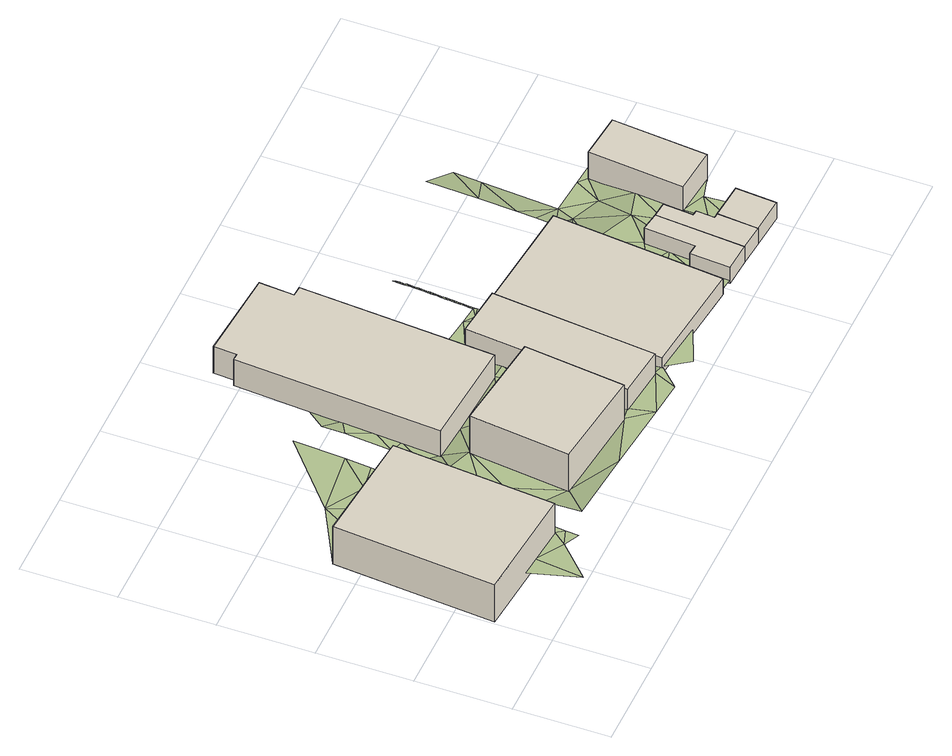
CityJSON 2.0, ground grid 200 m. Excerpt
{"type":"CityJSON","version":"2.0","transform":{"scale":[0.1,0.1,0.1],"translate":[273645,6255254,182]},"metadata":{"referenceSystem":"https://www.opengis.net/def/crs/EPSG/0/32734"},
"CityObjects":{
"building1":{"type":"Building","attributes":{"building":"yes","building:levels":3,"building_height":9.7,"roof_height":15.45,"ground_height":5.75,"plus_code":"4FRW3CFR+6WX"},"geometry":[{"type":"Solid","lod":"1","boundaries":[[[[0,1,2,3]],[[1,4,5,2]],[[4,6,7,5]],[[6,0,3,7]],[[3,2,5,7]],[[6,4,1,0]]]]}]},
"building2":{"type":"Building","attributes":{"building":"manufacture","building:levels":3,"building_height":9.7,"roof_height":16.34,"ground_height":6.64,"plus_code":"4FRW3CFV+639"},"geometry":[{"type":"Solid","lod":"1","boundaries":[[[[8,9,10,11]],[[9,12,13,10]],[[12,14,15,13]],[[14,8,11,15]],[[11,10,13,15]],[[14,12,9,8]]]]}]},
"building3":{"type":"Building","attributes":{"building":"industrial","building:levels":2,"building_height":6.9,"roof_height":12.32,"ground_height":5.42,"plus_code":"4FRW3CFV+84R"},"geometry":[{"type":"Solid","lod":"1","boundaries":[[[[16,17,18,19]],[[17,20,21,18]],[[20,22,23,21]],[[22,24,25,23]],[[24,26,27,25]],[[26,28,29,27]],[[28,30,31,29]],[[30,16,19,31]],[[19,18,21,23,25,27,29,31]],[[30,28,26,24,22,20,17,16]]]]}]},
"building4":{"type":"Building","attributes":{"building":"industrial","building:levels":2,"building_height":6.9,"roof_height":12.53,"ground_height":5.63,"plus_code":"4FRW3CFV+65P"},"geometry":[{"type":"Solid","lod":"1","boundaries":[[[[32,33,34,35]],[[33,36,37,34]],[[36,38,39,37]],[[38,32,35,39]],[[35,34,37,39]],[[38,36,33,32]]]]}]},
"building5":{"type":"Building","attributes":{"building":"industrial","building:levels":1,"building_height":4.1,"roof_height":9.71,"ground_height":5.61,"plus_code":"4FRW3CFV+67F"},"geometry":[{"type":"Solid","lod":"1","boundaries":[[[[40,41,42,43]],[[41,44,45,42]],[[44,46,47,45]],[[46,40,43,47]],[[43,42,45,47]],[[46,44,41,40]]]]}]},
"building6":{"type":"Building","attributes":{"address":"Cornwall Street Woodstock Cape Town","building":"house","building:levels":1,"building_height":4.1,"roof_height":10.3,"ground_height":6.2,"plus_code":"4FRW3CFV+685"},"geometry":[{"type":"Solid","lod":"1","boundaries":[[[[48,49,50,51]],[[49,52,53,50]],[[52,54,55,53]],[[54,56,57,55]],[[56,58,59,57]],[[58,48,51,59]],[[51,50,53,55,57,59]],[[58,56,54,52,49,48]]]]}]},
"building7":{"type":"Building","attributes":{"address":"Cornwall Street Woodstock Cape Town","building":"house","building:levels":1,"building_height":4.1,"roof_height":10.3,"ground_height":6.2,"plus_code":"4FRW3CFV+59J"},"geometry":[{"type":"Solid","lod":"1","boundaries":[[[[58,60,61,59]],[[60,62,63,61]],[[62,64,65,63]],[[64,66,67,65]],[[66,68,69,67]],[[68,70,71,69]],[[70,48,51,71]],[[48,58,59,51]],[[59,61,63,65,67,69,71,51]],[[48,70,68,66,64,62,60,58]]]]}]},
"building8":{"type":"Building","attributes":{"address":"17 Cornwall Street Woodstock Cape Town","building":"house","building:levels":1,"building_height":4.1,"roof_height":10.3,"ground_height":6.2,"plus_code":"4FRW3CFV+599"},"geometry":[{"type":"Solid","lod":"1","boundaries":[[[[60,72,73,61]],[[72,74,75,73]],[[74,62,63,75]],[[62,60,61,63]],[[61,73,75,63]],[[62,74,72,60]]]]}]},
"building9":{"type":"Building","attributes":{"building":"industrial","building:levels":2,"building_height":6.9,"roof_height":12.18,"ground_height":5.28,"plus_code":"4FRW3CFV+6CV"},"geometry":[{"type":"Solid","lod":"1","boundaries":[[[[76,77,78,79]],[[77,80,81,78]],[[80,82,83,81]],[[82,76,79,83]],[[79,78,81,83]],[[82,80,77,76]]]]}]},
"terrain1":{"type":"TINRelief","geometry":[{"type":"CompositeSurface","lod":"1","boundaries":[[[84,85,86]],[[85,87,86]],[[88,86,87]],[[89,90,91]],[[87,92,93]],[[87,93,88]],[[88,93,94]],[[94,95,88]],[[94,96,95]],[[91,90,97]],[[96,98,95]],[[98,96,99]],[[98,99,100]],[[101,100,99]],[[101,102,100]],[[101,103,102]],[[103,101,104]],[[105,91,97]],[[104,106,103]],[[106,104,107]],[[106,107,108]],[[107,109,108]],[[109,110,108]],[[111,112,113]],[[97,4,105]],[[110,109,114]],[[114,115,110]],[[91,105,116]],[[113,112,117]],[[115,114,118]],[[118,4,115]],[[105,4,119]],[[111,120,112]],[[4,118,121]],[[119,122,105]],[[4,121,119]],[[122,116,105]],[[116,123,91]],[[117,112,124]],[[117,124,125]],[[126,125,124]],[[127,128,126]],[[124,127,126]],[[129,128,127]],[[128,129,130]],[[112,120,131]],[[132,127,124]],[[130,129,133]],[[133,134,130]],[[134,133,135]],[[134,135,136]],[[132,124,137]],[[136,135,138]],[[120,139,131]],[[137,140,132]],[[141,131,139]],[[142,131,141]],[[131,142,143]],[[143,142,144]],[[143,144,145]],[[140,137,9]],[[141,139,146]],[[145,144,147]],[[147,9,145]],[[146,139,148]],[[9,147,149]],[[9,149,140]],[[148,150,146]],[[140,149,36]],[[151,140,36]],[[152,146,150]],[[146,152,153]],[[154,151,36]],[[153,152,155]],[[153,155,156]],[[157,151,154]],[[151,157,158]],[[156,155,159]],[[160,161,150]],[[159,162,156]],[[36,163,154]],[[162,159,164]],[[164,165,162]],[[158,157,166]],[[165,164,167]],[[163,36,33]],[[167,168,165]],[[168,167,169]],[[169,170,168]],[[170,169,171]],[[171,33,170]],[[33,172,163]],[[172,173,163]],[[33,174,172]],[[175,33,171]],[[174,33,175]],[[174,176,172]],[[172,176,173]],[[175,177,174]],[[173,176,178]],[[173,178,179]],[[178,180,179]],[[177,175,181]],[[180,182,179]],[[182,180,183]],[[183,184,182]],[[184,183,185]],[[185,186,184]],[[186,185,187]],[[188,186,187]],[[181,189,177]],[[190,188,187]],[[191,188,190]],[[191,190,192]],[[192,193,191]],[[189,181,194]],[[193,192,195]],[[195,196,193]],[[196,195,197]],[[197,198,196]],[[198,197,199]],[[199,200,198]],[[200,199,201]],[[201,202,200]],[[194,203,189]],[[202,201,204]],[[202,204,205]],[[204,206,205]],[[206,207,205]],[[203,194,208]],[[207,206,209]],[[210,207,209]],[[211,210,209]],[[211,212,210]],[[213,212,211]],[[212,213,214]],[[214,213,215]],[[203,208,216]],[[215,217,214]],[[218,217,215]],[[217,218,219]],[[218,220,219]],[[220,221,219]],[[216,208,222]],[[222,223,216]],[[224,223,222]],[[223,224,225]],[[225,224,226]],[[227,228,229]],[[230,229,228]],[[226,231,225]],[[232,231,226]],[[233,230,228]],[[233,234,230]],[[231,232,235]],[[235,232,236]],[[236,237,235]],[[238,234,233]],[[238,239,234]],[[240,237,236]],[[233,241,238]],[[237,240,242]],[[242,240,243]],[[238,244,239]],[[245,242,243]],[[239,244,246]],[[247,245,243]],[[248,245,247]],[[249,248,247]],[[248,249,250]],[[250,249,251]],[[250,251,252]],[[250,252,253]],[[41,253,252]],[[254,255,41]],[[254,246,256]],[[257,246,244]],[[41,258,253]],[[41,255,258]],[[256,255,254]],[[259,258,255]],[[257,244,48]],[[257,256,246]],[[259,255,256]],[[64,62,260]],[[66,261,68]],[[257,48,262]],[[260,62,263]],[[259,264,265]],[[66,260,263]],[[259,256,264]],[[266,261,66]],[[265,264,267]],[[262,261,266]],[[263,62,268]],[[266,66,263]],[[257,269,256]],[[264,256,269]],[[270,257,262]],[[264,271,267]],[[262,266,270]],[[272,263,268]],[[267,271,273]],[[266,263,272]],[[270,269,257]],[[272,268,74]],[[264,269,274]],[[273,275,276]],[[271,275,273]],[[272,277,266]],[[270,82,269]],[[269,82,274]],[[82,278,274]],[[278,82,279]]]}]}
},
"vertices":[
[3,1180,64],[2459,962,64],[2459,962,1034],[3,1180,1034],[2763,4362,64],[2763,4362,1034],[308,4579,64],[308,4579,1034],
[5818,924,153],[6076,3039,153],[6076,3039,1123],[5818,924,1123],[3957,3295,153],[3957,3295,1123],[3698,1180,153],[3698,1180,1123],
[6032,3635,31],[6334,7715,31],[6334,7715,721],[6032,3635,721],[6114,7732,31],[6114,7732,721],[6168,8466,31],[6168,8466,721],[4247,8606,31],[4247,8606,721],[4212,8120,31],[4212,8120,721],[4076,8130,31],[4076,8130,721],[3755,3802,31],[3755,3802,721],
[7181,848,52],[7539,4295,52],[7539,4295,742],[7181,848,742],[6457,4406,52],[6457,4406,742],[6099,960,52],[6099,960,742],
[9803,544,50],[10173,4132,50],[10173,4132,460],[9803,544,460],[7712,4371,50],[7712,4371,460],[7389,791,50],[7389,791,460],
[10858,2345,109],[10453,2407,109],[10453,2407,519],[10858,2345,519],[10367,1333,109],[10367,1333,519],[10139,1357,109],[10139,1357,519],[10072,510,109],[10072,510,519],[10698,472,109],[10698,472,519],
[11252,422,109],[11252,422,519],[11323,1283,109],[11323,1283,519],[11217,1287,109],[11217,1287,519],[11250,1674,109],[11250,1674,519],[11130,1685,109],[11130,1685,519],[11184,2318,109],[11184,2318,519],
[12021,361,109],[12021,361,519],[12091,1220,109],[12091,1220,519],
[11572,2072,17],[12550,1979,17],[12550,1979,707],[11572,2072,707],[12744,3983,17],[12744,3983,707],[11767,4078,17],[11767,4078,707],
[1231,1071,276],[1538,9,276],[1662,1033,276],[2226,677,276],[2459,962,276],[308,4579,86],[1170,4503,64],[1639,5273,64],[2553,508,276],[2579,782,276],[2604,1055,276],[2494,1361,175],[2656,1602,175],[1966,4432,64],[2530,1759,175],[2682,1876,175],[2553,2011,175],[2707,2149,175],[2575,2264,175],[2598,2516,175],[2759,2696,175],[2407,4799,64],[2620,2768,175],[2785,2970,175],[2656,3167,175],[2810,3244,175],[2692,3565,175],[3182,709,260],[3698,1180,171],[3254,1506,171],[2862,3791,64],[2728,3963,64],[3016,5432,64],[3326,2303,171],[2887,4064,64],[2939,4611,64],[4698,572,260],[2913,4338,64],[2965,4885,64],[3119,6526,36],[3957,3295,171],[3380,2900,171],[3435,3497,171],[3755,3802,76],[3489,4094,76],[3814,4599,76],[3543,4691,76],[5818,924,243],[4553,3743,76],[3856,5168,76],[3633,5686,76],[3907,5851,76],[3678,6184,36],[5016,3167,171],[3958,6535,36],[6215,436,243],[6032,3635,153],[6099,960,243],[6141,1358,153],[5915,1718,153],[6182,1756,153],[5979,2245,153],[7181,848,243],[6265,2551,153],[6973,367,243],[6375,3610,153],[7389,791,243],[6150,5231,52],[7433,1288,153],[7270,1710,153],[6563,4865,52],[7478,1784,153],[7315,2141,153],[6639,5664,52],[6216,6119,52],[7523,2281,153],[7731,299,243],[8596,668,205],[7360,2572,153],[7266,4778,52],[7568,2777,153],[7405,3003,153],[6714,6462,31],[7604,3176,153],[7449,3434,153],[7640,3574,153],[7494,3865,52],[7676,3972,52],[7486,4617,52],[7663,4729,52],[7675,4459,52],[7712,4371,52],[7692,4658,52],[7873,4437,52],[7700,4758,52],[7672,4829,52],[7709,4857,52],[7911,4352,52],[7681,4928,52],[7717,4957,52],[7690,5028,52],[7726,5057,52],[7699,5128,52],[7734,5156,52],[7705,5199,52],[8072,4415,50],[7743,5256,52],[7711,5271,52],[7749,5336,52],[7724,5414,52],[8110,4332,50],[7756,5416,52],[7730,5485,52],[7763,5496,52],[7737,5557,52],[7770,5576,52],[7743,5628,52],[7777,5656,52],[7750,5700,52],[8271,4393,50],[7784,5736,52],[7760,5821,52],[7797,5896,52],[7771,5943,52],[8345,4309,50],[7804,5976,52],[7777,6003,52],[7811,6056,52],[7782,6064,52],[7818,6136,52],[7793,6185,31],[7824,6216,31],[8470,4371,50],[7798,6246,31],[7831,6296,31],[7804,6307,31],[7838,6376,31],[7814,6428,31],[8581,4287,50],[8668,4349,50],[8780,4267,50],[8867,4327,50],[8979,4248,50],[10072,510,205],[10107,958,205],[9803,544,205],[9885,1340,134],[9066,4305,50],[9178,4229,50],[10139,1357,134],[9926,1738,134],[9265,4283,50],[9377,4210,50],[9437,4263,50],[10410,1870,134],[9967,2135,134],[9576,4190,50],[10367,1333,134],[9608,4244,50],[9676,4181,50],[10453,2407,134],[9694,4235,50],[10091,3337,134],[9775,4171,50],[9780,4225,50],[9875,4161,50],[9952,4206,50],[9974,4152,50],[10074,4142,50],[10150,4184,50],[10132,3735,50],[10283,4019,50],[10653,3935,17],[11071,2924,109],[10250,4173,50],[10349,4162,50],[11233,1475,109],[11150,1919,109],[11184,2317,109],[11562,1547,109],[10788,4290,17],[10377,4561,50],[11572,2072,109],[10405,4960,50],[11722,1251,109],[11285,3662,17],[11669,3075,109],[10917,5885,17],[12044,1846,109],[10460,5759,50],[11586,4223,17],[10966,6481,8],[10537,6857,19],[12550,1979,109],[12024,4186,17],[12346,4022,17]
]}
